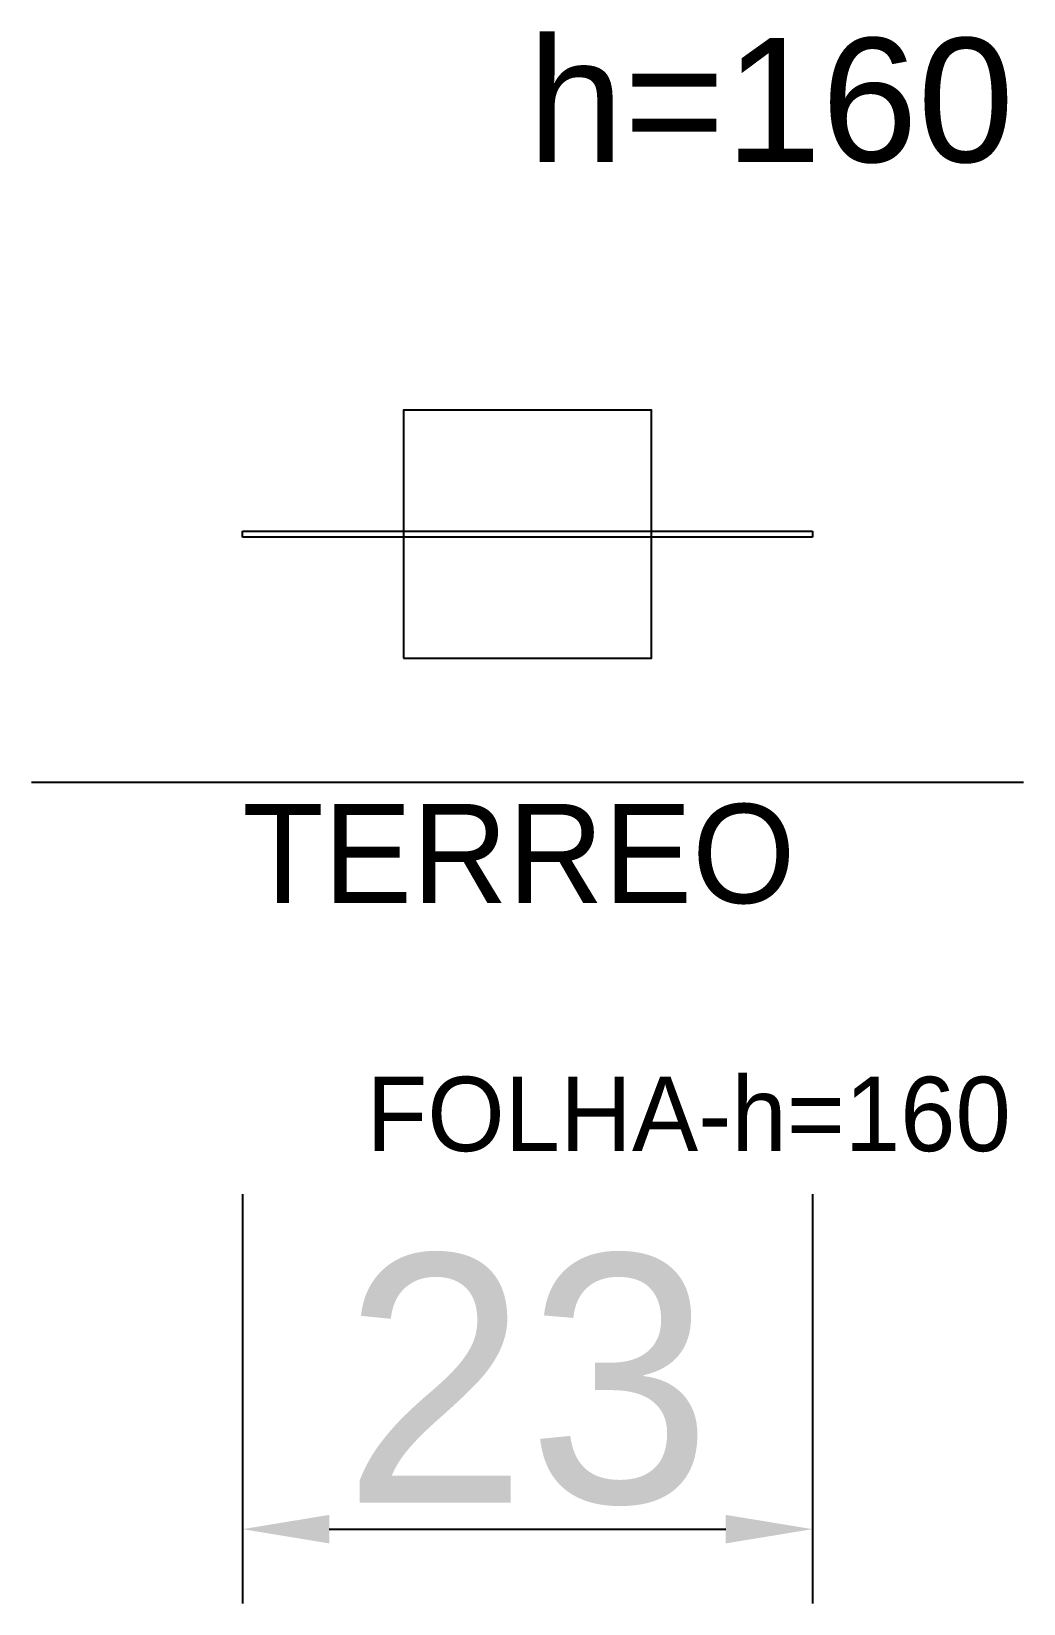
# Model space of a CAD drawing. Header units: metres. Extents: x 213.7 to 253.7, y 158.3 to 221.6.
import ezdxf

# ---------------------------------------------------------------- set-up
doc = ezdxf.new("R2010")
doc.units = ezdxf.units.M
for name, color, linetype in [('COTA', 241, 'CONTINUOUS'), ('FOLHA', 255, 'CONTINUOUS'), ('Hachura', 251, 'CONTINUOUS'), ('NOMENCLATURA', 7, 'CONTINUOUS'), ('Nível', 160, 'CONTINUOUS'), ('Painéis', 200, 'CONTINUOUS'), ('Pilares', 5, 'CONTINUOUS'), ('SARR_2.2x7', 40, 'CONTINUOUS')]:
    doc.layers.add(name, color=color, linetype=linetype)
doc.styles.add('ARIAL', font='Arial.ttf')
doc.dimstyles.new('EZ DXF', dxfattribs={"dimtxt": 10, "dimasz": 3.5, "dimexe": 3, "dimexo": 1.5, "dimgap": 1, "dimtad": 1, "dimdec": 1, "dimdsep": 46, "dimcen": 2.5, "dimazin": 3, "dimtfac": 1, "dimtmove": 0, "dimatfit": 3})

msp = doc.modelspace()

# ---------------------------------------------------------------- hatches: boundary and pattern name
at = {"layer": 'Hachura'}
h = msp.add_hatch(dxfattribs=at)
h.set_pattern_fill('ANSI31', scale=50)
h.paths.add_polyline_path([(222.2, 201.5), (245.18, 201.5), (245.18, 201.26), (222.2, 201.26)])
h = msp.add_hatch(dxfattribs=at)
h.set_pattern_fill('ANSI31', scale=50)
h.paths.add_polyline_path([(222.2, 201.5), (245.18, 201.5), (245.18, 201.26), (222.2, 201.26)])

# ---------------------------------------------------------------- linework, layer by layer
at = {"layer": 'Painéis', "color": 200}
for p, q in [((222.2, 201.5), (245.18, 201.5)), ((222.2, 201.26), (222.2, 201.5)), ((222.2, 201.5), (245.18, 201.5)), ((222.2, 201.26), (222.2, 201.5)), ((245.18, 201.26), (222.2, 201.26)), ((245.18, 201.26), (222.2, 201.26)), ((245.18, 201.5), (245.18, 201.26)), ((245.18, 201.5), (245.18, 201.26))]:
    msp.add_line(p, q, dxfattribs=at)
at = {"layer": 'Pilares'}
msp.add_lwpolyline([(228.69, 196.38), (238.69, 196.38), (238.69, 206.38), (228.69, 206.38)], close=True, dxfattribs=at)
msp.add_lwpolyline([(228.69, 196.38), (238.69, 196.38), (238.69, 206.38), (228.69, 206.38)], close=True, dxfattribs=at)
at = {"layer": 'SARR_2.2x7'}
msp.add_line((213.69, 191.38), (253.69, 191.38), dxfattribs=at)
msp.add_line((213.69, 191.38), (253.69, 191.38), dxfattribs=at)

# ---------------------------------------------------------------- texts
at = {"layer": 'FOLHA'}
msp.add_text('FOLHA-h=160', height=3, dxfattribs=at).set_placement((227.2, 176.5))
msp.add_text('FOLHA-h=160', height=3, dxfattribs=at).set_placement((227.2, 176.5))
at = {"layer": 'NOMENCLATURA', "insert": (233.69, 221.38), "char_height": 5, "attachment_point": 1, "style": 'ARIAL'}
msp.add_mtext('h=160', dxfattribs=at)
msp.add_mtext('h=160', dxfattribs=at)
at = {"layer": 'Nível'}
msp.add_text('TERREO', height=4, dxfattribs=at).set_placement((222.2, 186.5))
msp.add_text('TERREO', height=4, dxfattribs=at).set_placement((222.2, 186.5))

# ---------------------------------------------------------------- dimensions: what is measured, and where the dimension line sits
at = {"layer": 'COTA'}
msp.add_linear_dim(base=(222.2, 161.26), p1=(222.2, 176.26), p2=(245.18, 176.26), dimstyle='EZ DXF', dxfattribs=at).render()
msp.add_linear_dim(base=(222.2, 161.26), p1=(222.2, 176.26), p2=(245.18, 176.26), dimstyle='EZ DXF', dxfattribs=at).render()

doc.saveas('drawing.dxf')
